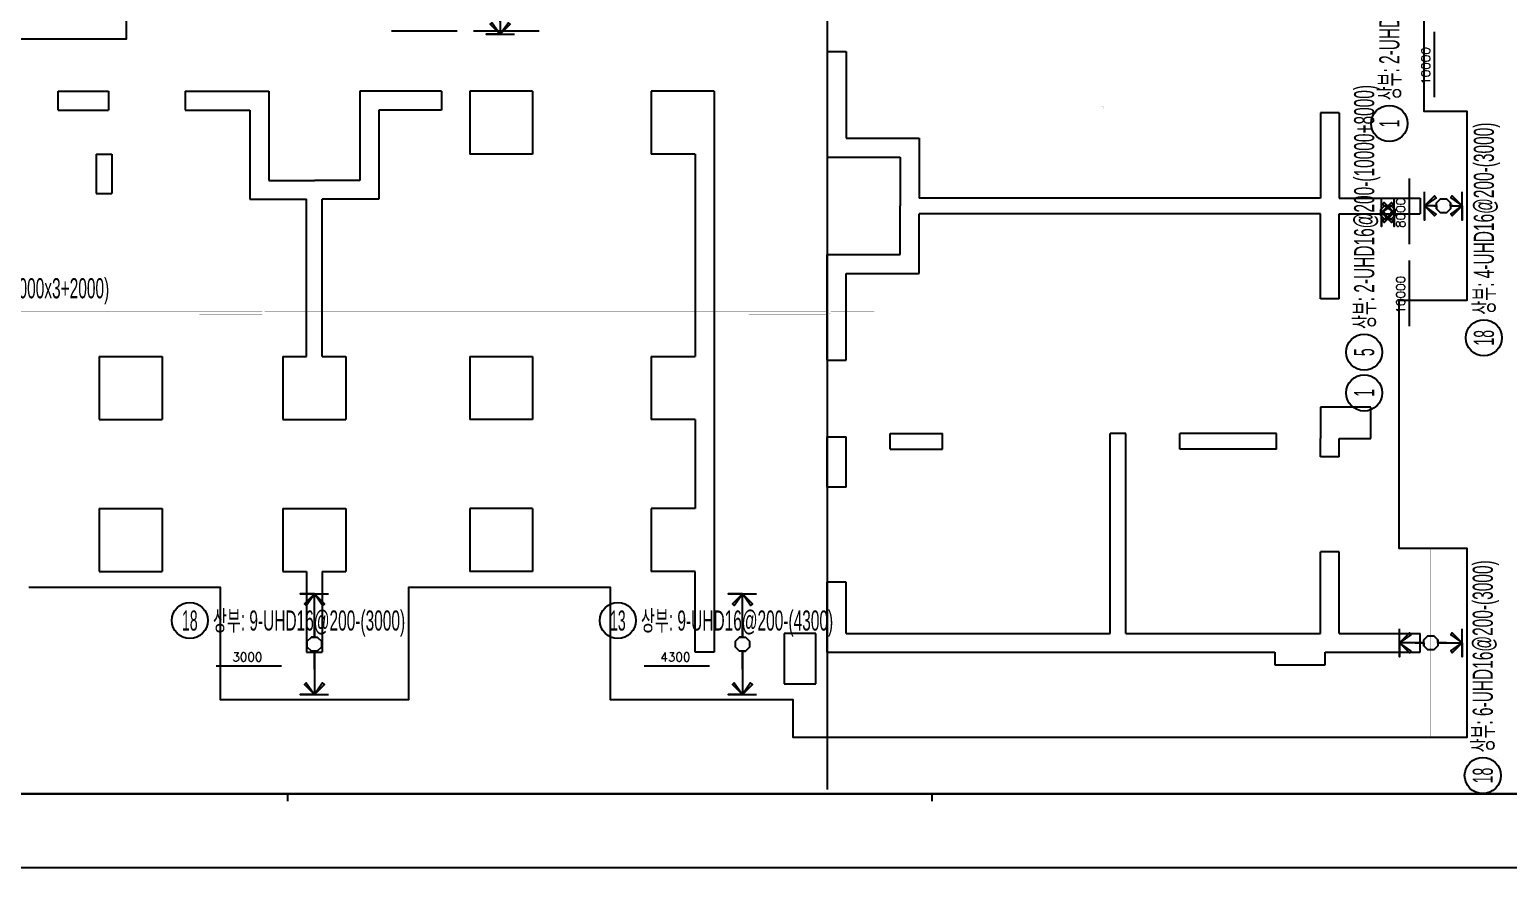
# Model space of a CAD drawing. Header units: millimetres. Extents: x 262481 to 2519995, y -394348 to 364571.
# Drawn here: x 436551 to 460063, y -183599 to -170272 of the extents above; entities that cross this region are included whole.
import ezdxf
from ezdxf.enums import TextEntityAlignment as Align

# ---------------------------------------------------------------- set-up
doc = ezdxf.new("R2010")
doc.units = ezdxf.units.MM
doc.header["$LTSCALE"] = 65
doc.linetypes.add('HID', pattern=[2.5, 2, -0.5])
for name, color, linetype in [('DIM', 7, 'Continuous'), ('RP_TAG', 7, 'Continuous'), ('XDIM', 7, 'Continuous'), ('XREBAR', 1, 'Continuous'), ('버림', 8, 'Continuous'), ('철근변경선', 1, 'HID')]:
    doc.layers.add(name, color=color, linetype=linetype)
doc.styles.add('RPWK1', font='arial.ttf', dxfattribs={"bigfont": 'whgtxt.shx'})
doc.styles.add('RPWK2', font='romans.shx', dxfattribs={"bigfont": 'whgtxt.shx'})

# ---------------------------------------------------------------- blocks, each defined once
blk = doc.blocks.new('dhs_sheet2e')
at = {"color": 7}
for p, q in [((38004.8, 1997.6), (38004.8, 1797.9)), ((55508.9, 1997.6), (55508.9, 1797.9))]:
    blk.add_line(p, q, dxfattribs=at)
blk.add_lwpolyline([(84000, 0), (84000, 59329.4), (0, 59329.4), (0, 0)], close=True, dxfattribs=at)
at = {"color": 30, "const_width": 64.9}
blk.add_lwpolyline([(81003.6, 57331.7), (2996.4, 57331.7), (2996.4, 1997.6), (81003.6, 1997.6)], close=True, dxfattribs=at)
blk = doc.blocks.new('xdfndgns')
at = {"color": 3, "linetype": 'ByBlock'}
for points in [[(16835, 16325), (16835, 10500), (9200, 10500)], [(15290, 1785), (18330, 1785), (18330, 0), (21330, 0), (21330, 1785), (24535, 1785), (24535, 0), (27435, 0), (27435, -600), (38160, -600), (38160, 2400), (37075, 2400), (37075, 6350), (38160, 6350), (38160, 9350), (37475, 9350), (37475, 13090)]]:
    blk.add_lwpolyline(points, dxfattribs=at)
at = {"layer": 'DIM', "color": 5}
for p, q in [((27985, 10305), (28285, 10305)), ((27985, 10305), (27985, 8625)), ((28285, 10305), (28285, 8925)), ((15755, 9375), (15755, 9675)), ((15755, 9675), (16555, 9675)), ((16555, 9675), (16555, 9375)), ((17775, 9675), (17775, 9375)), ((17775, 9675), (19105, 9675)), ((19105, 9675), (19105, 8255)), ((21850, 9675), (20555, 9675)), ((20555, 9675), (20555, 8255)), ((21850, 9675), (21850, 9375)), ((23300, 9675), (22300, 9675)), ((22300, 9675), (22300, 8675)), ((23300, 9675), (23300, 8675)), ((26185, 9675), (25185, 9675)), ((25185, 9675), (25185, 8675)), ((26185, 9675), (26185, 750)), ((15755, 9375), (16555, 9375)), ((17775, 9375), (18805, 9375)), ((18805, 9375), (18805, 7955)), ((21850, 9375), (20855, 9375)), ((20855, 9375), (20855, 7955)), ((35825, 9330), (35825, 7975)), ((36125, 9330), (35825, 9330)), ((36125, 9330), (36125, 7975)), ((28285, 8925), (29445, 8925)), ((29445, 8925), (29445, 7975)), ((16360, 8675), (16360, 8045)), ((16360, 8675), (16610, 8675)), ((16610, 8675), (16610, 8045)), ((23300, 8675), (22300, 8675)), ((25885, 8675), (25185, 8675)), ((25885, 8675), (25885, 5455)), ((27985, 8625), (29145, 8625)), ((29145, 8625), (29145, 7850)), ((19105, 8255), (19830, 8255)), ((20555, 8255), (19830, 8255)), ((16360, 8045), (16610, 8045)), ((18805, 7955), (19705, 7955)), ((19705, 5455), (19705, 7955)), ((20855, 7955), (19955, 7955)), ((19955, 5455), (19955, 7955)), ((29145, 7075), (29145, 7850)), ((35825, 7975), (29445, 7975)), ((36125, 7975), (37410, 7975)), ((37410, 7975), (37410, 7725)), ((29445, 6775), (29445, 7725)), ((35825, 7725), (29445, 7725)), ((35825, 6370), (35825, 7725)), ((36125, 6370), (36125, 7725)), ((36125, 7725), (37410, 7725)), ((27985, 5395), (27985, 7075)), ((27985, 7075), (29145, 7075)), ((28285, 5395), (28285, 6775)), ((28285, 6775), (29445, 6775)), ((36125, 6370), (35825, 6370)), ((16410, 5455), (17410, 5455)), ((16410, 5455), (16410, 4455)), ((17410, 5455), (17410, 4455)), ((19330, 5455), (19705, 5455)), ((19330, 5455), (19330, 4455)), ((19955, 5455), (20330, 5455)), ((20330, 5455), (20330, 4455)), ((22300, 5455), (23300, 5455)), ((22300, 5455), (22300, 4455)), ((23300, 5455), (23300, 4455)), ((25185, 5455), (25885, 5455)), ((25185, 5455), (25185, 4455)), ((27985, 5395), (28285, 5395)), ((36625, 4650), (35825, 4650)), ((35825, 4650), (35825, 4150)), ((36625, 4150), (36625, 4650)), ((16410, 4455), (17410, 4455)), ((19330, 4455), (20330, 4455)), ((23300, 4455), (22300, 4455)), ((25885, 4455), (25185, 4455)), ((25885, 4455), (25885, 3035)), ((27985, 4175), (28285, 4175)), ((27985, 3375), (27985, 4175)), ((28285, 3375), (28285, 4175)), ((28985, 4230), (29815, 4230)), ((28985, 3980), (28985, 4230)), ((29815, 3980), (29815, 4230)), ((32480, 1050), (32480, 4230)), ((32730, 4230), (32480, 4230)), ((32730, 1050), (32730, 4230)), ((35125, 4230), (33590, 4230)), ((33590, 3980), (33590, 4230)), ((35125, 3980), (35125, 4230)), ((35825, 3860), (35825, 4150)), ((36125, 3860), (36125, 4150)), ((36125, 4150), (36625, 4150)), ((28985, 3980), (29815, 3980)), ((35125, 3980), (33590, 3980)), ((36125, 3860), (35825, 3860)), ((28285, 3375), (27985, 3375)), ((16410, 3035), (17410, 3035)), ((16410, 3035), (16410, 2035)), ((17410, 3035), (17410, 2035)), ((19330, 3035), (20330, 3035)), ((19330, 3035), (19330, 2035)), ((20330, 3035), (20330, 2035)), ((23300, 3035), (22300, 3035)), ((22300, 3035), (22300, 2035)), ((23300, 3035), (23300, 2035)), ((25185, 3035), (25185, 2035)), ((25885, 3035), (25185, 3035)), ((36125, 2350), (35825, 2350)), ((35825, 1050), (35825, 2350)), ((36125, 1050), (36125, 2350)), ((16410, 2035), (17410, 2035)), ((19330, 2035), (19705, 2035)), ((19705, 2035), (19705, 750)), ((19955, 2035), (19955, 750)), ((19955, 2035), (20330, 2035)), ((23300, 2035), (22300, 2035)), ((25885, 2035), (25185, 2035)), ((25885, 750), (25885, 2035)), ((28285, 1865), (27985, 1865)), ((27985, 750), (27985, 1865)), ((28285, 1050), (28285, 1865)), ((27800, 1050), (27300, 1050)), ((27300, 1050), (27300, 250)), ((27800, 250), (27800, 1050)), ((28285, 1050), (32480, 1050)), ((32730, 1050), (35825, 1050)), ((36125, 1050), (37410, 1050)), ((37410, 750), (37410, 1050)), ((19705, 750), (19955, 750)), ((26185, 750), (25885, 750)), ((27985, 750), (35100, 750)), ((35100, 750), (35100, 550)), ((35900, 750), (37410, 750)), ((35900, 550), (35900, 750)), ((35100, 550), (35900, 550)), ((27300, 250), (27800, 250))]:
    blk.add_line(p, q, dxfattribs=at)
at = {"layer": '철근변경선', "linetype": 'ByBlock', "ltscale": 2, "const_width": 30}
blk.add_lwpolyline([(27985, -1437), (27985, 11475), (26185, 11475), (26185, 21404)], dxfattribs=at)
blk = doc.blocks.new('*U2420', base_point=(457769.0944, -175115.5776))
at = {"layer": 'RP_TAG', "color": 0, "linetype": 'Continuous', "ltscale": 100}
for centre in [(457769.095452, -175403.5776), (457769.097844, -176051.5776)]:
    blk.add_circle(centre, 288, dxfattribs=at)
at = {"layer": 'RP_TAG', "color": 0, "linetype": 'Continuous', "ltscale": 100, "style": 'RPWK1', "oblique": 359.9999999948, "width": 0.55}
blk.add_text('상부: 2-UHD16@200-(10000+8000)', height=320, rotation=90.000210454, dxfattribs=at).set_placement((457769.09408, -175035.5776), align=Align.MIDDLE_LEFT)
at = {"layer": 'RP_TAG', "color": 0, "linetype": 'Continuous', "ltscale": 100, "style": 'RPWK1', "oblique": 0.0000000017, "width": 0.5}
for s, p in [('5', (457769.095452, -175403.5776)), ('1', (457769.097844, -176051.5776))]:
    blk.add_text(s, height=320, rotation=90.0002104619, dxfattribs=at).set_placement(p, align=Align.MIDDLE_CENTER)
blk = doc.blocks.new('*U2421', base_point=(433458.447, -174386.3589))
at = {"layer": 'RP_TAG', "color": 0, "linetype": 'Continuous', "ltscale": 100}
for centre in [(432522.447, -174386.3589), (433170.447, -174386.3589)]:
    blk.add_circle(centre, 288, dxfattribs=at)
at = {"layer": 'RP_TAG', "color": 0, "linetype": 'Continuous', "ltscale": 100, "style": 'RPWK1', "width": 0.5}
for s, p in [('21', (433170.447, -174386.3589)), ('1', (432522.447, -174386.3589))]:
    blk.add_text(s, height=320, dxfattribs=at).set_placement(p, align=Align.MIDDLE_CENTER)
at = {"layer": 'RP_TAG', "color": 0, "linetype": 'Continuous', "ltscale": 100, "style": 'RPWK1', "width": 0.55}
blk.add_text('상부: 44-UHD16@200-(10000x3+2000)', height=320, dxfattribs=at).set_placement((433538.447, -174386.3589), align=Align.MIDDLE_LEFT)
blk = doc.blocks.new('*U2422', base_point=(458169.0944, -171477.2741))
at = {"layer": 'RP_TAG', "color": 0, "linetype": 'Continuous', "ltscale": 100}
blk.add_circle((458169.095452, -171765.2741), 288, dxfattribs=at)
at = {"layer": 'RP_TAG', "color": 0, "linetype": 'Continuous', "ltscale": 100, "style": 'RPWK1', "width": 0.55}
blk.add_text('상부: 2-UHD16@200-(10000)', height=320, rotation=90.0002104601, dxfattribs=at).set_placement((458169.09408, -171397.2741), align=Align.MIDDLE_LEFT)
at = {"layer": 'RP_TAG', "color": 0, "linetype": 'Continuous', "ltscale": 100, "style": 'RPWK1', "oblique": 359.9999999951, "width": 0.5}
blk.add_text('1', height=320, rotation=90.0002104552, dxfattribs=at).set_placement((458169.095452, -171765.2741), align=Align.MIDDLE_CENTER)
blk = doc.blocks.new('*U2461', base_point=(446191.7506, -179671.3589))
at = {"layer": 'RP_TAG', "color": 0, "linetype": 'Continuous', "ltscale": 100}
blk.add_circle((445903.7506, -179671.3589), 288, dxfattribs=at)
at = {"layer": 'RP_TAG', "color": 0, "linetype": 'Continuous', "ltscale": 100, "style": 'RPWK1', "width": 0.5}
blk.add_text('13', height=320, dxfattribs=at).set_placement((445903.7506, -179671.3589), align=Align.MIDDLE_CENTER)
at = {"layer": 'RP_TAG', "color": 0, "linetype": 'Continuous', "ltscale": 100, "style": 'RPWK1', "width": 0.55}
blk.add_text('상부: 9-UHD16@200-(4300)', height=320, dxfattribs=at).set_placement((446271.7506, -179671.3589), align=Align.MIDDLE_LEFT)
blk = doc.blocks.new('*U2462', base_point=(439386.7506, -179671.3589))
at = {"layer": 'RP_TAG', "color": 0, "linetype": 'Continuous', "ltscale": 100}
blk.add_circle((439098.7506, -179671.3589), 288, dxfattribs=at)
at = {"layer": 'RP_TAG', "color": 0, "linetype": 'Continuous', "ltscale": 100, "style": 'RPWK1', "width": 0.5}
blk.add_text('18', height=320, dxfattribs=at).set_placement((439098.7506, -179671.3589), align=Align.MIDDLE_CENTER)
at = {"layer": 'RP_TAG', "color": 0, "linetype": 'Continuous', "ltscale": 100, "style": 'RPWK1', "width": 0.55}
blk.add_text('상부: 9-UHD16@200-(3000)', height=320, dxfattribs=at).set_placement((439466.7506, -179671.3589), align=Align.MIDDLE_LEFT)
blk = doc.blocks.new('*U2467', base_point=(459671.958, -174886.0959))
at = {"layer": 'RP_TAG', "color": 0, "linetype": 'Continuous', "ltscale": 100}
blk.add_circle((459671.959052, -175174.0959), 288, dxfattribs=at)
at = {"layer": 'RP_TAG', "color": 0, "linetype": 'Continuous', "ltscale": 100, "style": 'RPWK1', "width": 0.55}
blk.add_text('상부: 4-UHD16@200-(3000)', height=320, rotation=90.0002104601, dxfattribs=at).set_placement((459671.95768, -174806.0959), align=Align.MIDDLE_LEFT)
at = {"layer": 'RP_TAG', "color": 0, "linetype": 'Continuous', "ltscale": 100, "style": 'RPWK1', "oblique": 0.0000000017, "width": 0.5}
blk.add_text('18', height=320, rotation=90.0002104619, dxfattribs=at).set_placement((459671.959052, -175174.0959), align=Align.MIDDLE_CENTER)
blk = doc.blocks.new('*U2468', base_point=(459654.6508, -181849.1426))
at = {"layer": 'RP_TAG', "color": 0, "linetype": 'Continuous', "ltscale": 100}
blk.add_circle((459654.651852, -182137.1426), 288, dxfattribs=at)
at = {"layer": 'RP_TAG', "color": 0, "linetype": 'Continuous', "ltscale": 100, "style": 'RPWK1', "width": 0.55}
blk.add_text('상부: 6-UHD16@200-(3000)', height=320, rotation=90.0002104601, dxfattribs=at).set_placement((459654.65048, -181769.1426), align=Align.MIDDLE_LEFT)
at = {"layer": 'RP_TAG', "color": 0, "linetype": 'Continuous', "ltscale": 100, "style": 'RPWK1', "oblique": 0.0000000017, "width": 0.5}
blk.add_text('18', height=320, rotation=90.0002104619, dxfattribs=at).set_placement((459654.651852, -182137.1426), align=Align.MIDDLE_CENTER)

msp = doc.modelspace()

# ---------------------------------------------------------------- linework, layer by layer
at = {"layer": 'RP_TAG', "color": 250, "linetype": 'Continuous', "ltscale": 100}
for p, q in [((458409.1, -171477.3), (458409.1, -171477.3)), ((458009.1, -173813.5), (458009.1, -173813.5)), ((459912, -174886.1), (459912, -174886.1)), ((458009.1, -175115.6), (458009.1, -175115.6)), ((439386.8, -179911.4), (439386.8, -179911.4)), ((446191.8, -179911.4), (446191.8, -179911.4)), ((459894.7, -181849.1), (459894.7, -181849.1))]:
    msp.add_line(p, q, dxfattribs=at)
at = {"layer": 'RP_TAG', "color": 1, "linetype": 'Continuous', "ltscale": 100}
for points in [[(442306.4, -170291.4), (443349.3, -170291.4)], [(443608.5, -170291.4), (444651.4, -170291.4)], [(458889.1, -171349.3), (458889.1, -170306.4)], [(458489.1, -173685.5), (458489.1, -172642.6)], [(458489.1, -174987.6), (458489.1, -173944.7)], [(439514.8, -180391.4), (440557.6, -180391.4)], [(446319.8, -180391.4), (447362.6, -180391.4)]]:
    msp.add_lwpolyline(points, dxfattribs=at)
at = {"layer": 'XDIM', "color": 4, "linetype": 'Continuous', "ltscale": 2.35542e-311, "elevation": -1.5}
for points in [[(444034.1, -170146.4), (444034.1, -170058.9), (444080.7, -170058.9), (443987.5, -170058.9), (443921.6, -169993), (443921.6, -169899.8), (443987.5, -169833.9), (444080.7, -169833.9), (444146.6, -169899.8), (444146.6, -169993), (444080.7, -170058.9), (444034.1, -170058.9), (444034.1, -170146.4), (444034.1, -170146.4), (444034.1, -170346.4), (443875, -170187.3), (443905, -170162), (444034.1, -170346.4), (444193.2, -170187.3), (444163.1, -170162), (444034.1, -170346.4), (443809.1, -170346.4), (444259.1, -170346.4)], [(458094.1, -173181.4), (458031.6, -173181.4), (458031.6, -173228), (458031.6, -173134.8), (458097.5, -173068.9), (458190.7, -173068.9), (458256.6, -173134.8), (458256.6, -173228), (458190.7, -173293.9), (458097.5, -173293.9), (458031.6, -173228), (458031.6, -173181.4), (458094.1, -173181.4), (458094.1, -173181.4), (458044.1, -173181.4), (458203.2, -173022.3), (458228.4, -173052.3), (458044.1, -173181.4), (458203.2, -173340.5), (458228.4, -173310.4), (458044.1, -173181.4), (458044.1, -173406.4), (458044.1, -172956.4)], [(458194.1, -173181.4), (458256.6, -173181.4), (458256.6, -173134.8), (458256.6, -173228), (458190.7, -173293.9), (458097.5, -173293.9), (458031.6, -173228), (458031.6, -173134.8), (458097.5, -173068.9), (458190.7, -173068.9), (458256.6, -173134.8), (458256.6, -173181.4), (458194.1, -173181.4), (458194.1, -173181.4), (458244.1, -173181.4), (458085, -173340.5), (458059.8, -173310.4), (458244.1, -173181.4), (458085, -173022.3), (458059.8, -173052.3), (458244.1, -173181.4), (458244.1, -173406.4), (458244.1, -172956.4)], [(458879.1, -173076.4), (458916.6, -173076.4), (458916.6, -173123), (458916.6, -173029.8), (458982.5, -172963.9), (459075.7, -172963.9), (459141.6, -173029.8), (459141.6, -173123), (459075.7, -173188.9), (458982.5, -173188.9), (458916.6, -173123), (458916.6, -173076.4), (458879.1, -173076.4), (458879.1, -173076.4), (458729.1, -173076.4), (458888.2, -172917.3), (458913.4, -172947.3), (458729.1, -173076.4), (458888.2, -173235.5), (458913.4, -173205.4), (458729.1, -173076.4), (458729.1, -173301.4), (458729.1, -172851.4)], [(459179.1, -173076.4), (459141.6, -173076.4), (459141.6, -173029.8), (459141.6, -173123), (459075.7, -173188.9), (458982.5, -173188.9), (458916.6, -173123), (458916.6, -173029.8), (458982.5, -172963.9), (459075.7, -172963.9), (459141.6, -173029.8), (459141.6, -173076.4), (459179.1, -173076.4), (459179.1, -173076.4), (459329.1, -173076.4), (459170, -173235.5), (459144.8, -173205.4), (459329.1, -173076.4), (459170, -172917.3), (459144.8, -172947.3), (459329.1, -173076.4), (459329.1, -173301.4), (459329.1, -172851.4)], [(458579.1, -180026.4), (458716.6, -180026.4), (458716.6, -180073), (458716.6, -179979.8), (458782.5, -179913.9), (458875.7, -179913.9), (458941.6, -179979.8), (458941.6, -180073), (458875.7, -180138.9), (458782.5, -180138.9), (458716.6, -180073), (458716.6, -180026.4), (458579.1, -180026.4), (458579.1, -180026.4), (458329.1, -180026.4), (458488.2, -179867.3), (458513.4, -179897.3), (458329.1, -180026.4), (458488.2, -180185.5), (458513.4, -180155.4), (458329.1, -180026.4), (458329.1, -180251.4), (458329.1, -179801.4)], [(459079.1, -180026.4), (458941.6, -180026.4), (458941.6, -179979.8), (458941.6, -180073), (458875.7, -180138.9), (458782.5, -180138.9), (458716.6, -180073), (458716.6, -179979.8), (458782.5, -179913.9), (458875.7, -179913.9), (458941.6, -179979.8), (458941.6, -180026.4), (459079.1, -180026.4), (459079.1, -180026.4), (459329.1, -180026.4), (459170, -180185.5), (459144.8, -180155.4), (459329.1, -180026.4), (459170, -179867.3), (459144.8, -179897.3), (459329.1, -180026.4), (459329.1, -180251.4), (459329.1, -179801.4)]]:
    msp.add_lwpolyline(points, dxfattribs=at)
at = {"layer": 'XDIM', "color": 4, "linetype": 'Continuous', "ltscale": 1.09902e-314}
for points in [[(441079.1, -179646.4), (441079.1, -179933.9), (441032.5, -179933.9), (441125.7, -179933.9), (441191.6, -179999.8), (441191.6, -180093), (441125.7, -180158.9), (441032.5, -180158.9), (440966.6, -180093), (440966.6, -179999.8), (441032.5, -179933.9), (441079.1, -179933.9), (441079.1, -179646.4), (441079.1, -179646.4), (441079.1, -179246.4), (441238.2, -179405.5), (441208.1, -179430.7), (441079.1, -179246.4), (440920, -179405.5), (440950, -179430.7), (441079.1, -179246.4), (440854.1, -179246.4), (441304.1, -179246.4)], [(441079.1, -180446.4), (441079.1, -180158.9), (441125.7, -180158.9), (441032.5, -180158.9), (440966.6, -180093), (440966.6, -179999.8), (441032.5, -179933.9), (441125.7, -179933.9), (441191.6, -179999.8), (441191.6, -180093), (441125.7, -180158.9), (441079.1, -180158.9), (441079.1, -180446.4), (441079.1, -180446.4), (441079.1, -180846.4), (440920, -180687.3), (440950, -180662), (441079.1, -180846.4), (441238.2, -180687.3), (441208.1, -180662), (441079.1, -180846.4), (440854.1, -180846.4), (441304.1, -180846.4)]]:
    msp.add_lwpolyline(points, dxfattribs=at)
at = {"layer": 'XDIM', "color": 4, "linetype": 'Continuous', "ltscale": 1.09902e-314, "elevation": -1.5}
for points in [[(447884.1, -179646.4), (447884.1, -179933.9), (447837.5, -179933.9), (447930.7, -179933.9), (447996.6, -179999.8), (447996.6, -180093), (447930.7, -180158.9), (447837.5, -180158.9), (447771.6, -180093), (447771.6, -179999.8), (447837.5, -179933.9), (447884.1, -179933.9), (447884.1, -179646.4), (447884.1, -179646.4), (447884.1, -179246.4), (448043.2, -179405.5), (448013.1, -179430.7), (447884.1, -179246.4), (447725, -179405.5), (447755, -179430.7), (447884.1, -179246.4), (447659.1, -179246.4), (448109.1, -179246.4)], [(447884.1, -180446.4), (447884.1, -180158.9), (447930.7, -180158.9), (447837.5, -180158.9), (447771.6, -180093), (447771.6, -179999.8), (447837.5, -179933.9), (447930.7, -179933.9), (447996.6, -179999.8), (447996.6, -180093), (447930.7, -180158.9), (447884.1, -180158.9), (447884.1, -180446.4), (447884.1, -180446.4), (447884.1, -180846.4), (447725, -180687.3), (447755, -180662), (447884.1, -180846.4), (448043.2, -180687.3), (448013.1, -180662), (447884.1, -180846.4), (447659.1, -180846.4), (448109.1, -180846.4)]]:
    msp.add_lwpolyline(points, dxfattribs=at)
at = {"layer": 'XREBAR', "color": 171, "linetype": 'Continuous', "ltscale": 2.35542e-311, "const_width": 1}
for points in [[(453631.6, -172526.4), (453631.6, -172526.4), (453631.6, -171526.4), (453626.6, -171507.6), (453612.8, -171493.9), (453594.1, -171488.9), (453594.1, -162526.4), (453594.1, -162526.4)], [(458544.1, -174706.4), (458544.1, -174706.4), (458544.1, -164706.4), (458544.1, -164706.4)], [(458181.6, -172536.4), (458181.6, -172536.4), (458181.6, -171526.4), (458176.6, -171507.6), (458162.8, -171493.9), (458144.1, -171488.9), (458144.1, -164836.4), (458144.1, -164836.4)], [(453594.1, -181526.4), (453594.1, -181526.4), (453594.1, -171526.4), (453594.1, -171526.4)], [(458144.1, -181526.4), (458144.1, -181526.4), (458144.1, -171526.4), (458144.1, -171526.4)], [(459029.1, -174576.4), (459029.1, -174576.4), (459029.1, -171576.4), (459029.1, -171576.4)], [(458829.1, -181526.4), (458829.1, -181526.4), (458829.1, -178526.4), (458829.1, -178526.4)]]:
    msp.add_lwpolyline(points, dxfattribs=at)
at = {"layer": 'XREBAR', "color": 171, "linetype": 'Continuous', "ltscale": 1.09902e-314, "const_width": 1}
for points in [[(430249.1, -174798.9), (430249.1, -174798.9), (431249.1, -174798.9), (431267.8, -174793.8), (431281.6, -174780.1), (431286.6, -174761.4), (440249.1, -174761.4), (440249.1, -174761.4)], [(439249.1, -174798.9), (439249.1, -174798.9), (440249.1, -174798.9), (440267.8, -174793.8), (440281.6, -174780.1), (440286.6, -174761.4), (449249.1, -174761.4), (449249.1, -174761.4)], [(447984.1, -174798.9), (447984.1, -174798.9), (449249.1, -174798.9), (449267.8, -174793.8), (449281.6, -174780.1), (449286.6, -174761.4), (449984.1, -174761.4), (449984.1, -174761.4)], [(439579.1, -180046.4), (439579.1, -180046.4), (442579.1, -180046.4), (442579.1, -180046.4)], [(445734.1, -180046.4), (445734.1, -180046.4), (450034.1, -180046.4), (450034.1, -180046.4)]]:
    msp.add_lwpolyline(points, dxfattribs=at)

# ---------------------------------------------------------------- block references
at = {"color": 255, "xscale": 0.5849999991953608, "yscale": 0.5849999991953608, "zscale": 0.5849999991953608}
msp.add_blockref('dhs_sheet2e', (418420.9, -183599), dxfattribs=at)
at = {"layer": 'RP_TAG', "color": 171, "linetype": 'Continuous', "ltscale": 1.44556e-317}
for name, p in [('*U2422', (458169.1, -171477.3)), ('*U2420', (457769.1, -175115.6)), ('*U2467', (459672, -174886.1)), ('*U2421', (433458.4, -174386.4)), ('*U2468', (459654.7, -181849.1)), ('*U2462', (439386.8, -179671.4)), ('*U2461', (446191.8, -179671.4))]:
    msp.add_blockref(name, p, dxfattribs=at)
at = {"layer": '버림'}
msp.add_blockref('xdfndgns', (421249.1, -180926.4), dxfattribs=at)

# ---------------------------------------------------------------- texts
at = {"layer": 'RP_TAG', "color": 2, "linetype": 'Continuous', "ltscale": 100, "style": 'RPWK2'}
for s, p in [('10000', (458861.1, -170850.7)), ('8000', (458461.1, -173186.9)), ('10000', (458461.1, -174489))]:
    msp.add_text(s, height=139.38, rotation=90.00021, dxfattribs=at).set_placement(p, align=Align.BOTTOM_CENTER)
for s, p in [('3000', (440013.3, -180363.3)), ('4300', (446818.3, -180363.3))]:
    msp.add_text(s, height=139.38, dxfattribs=at).set_placement(p, align=Align.BOTTOM_CENTER)

doc.saveas('drawing.dxf')
